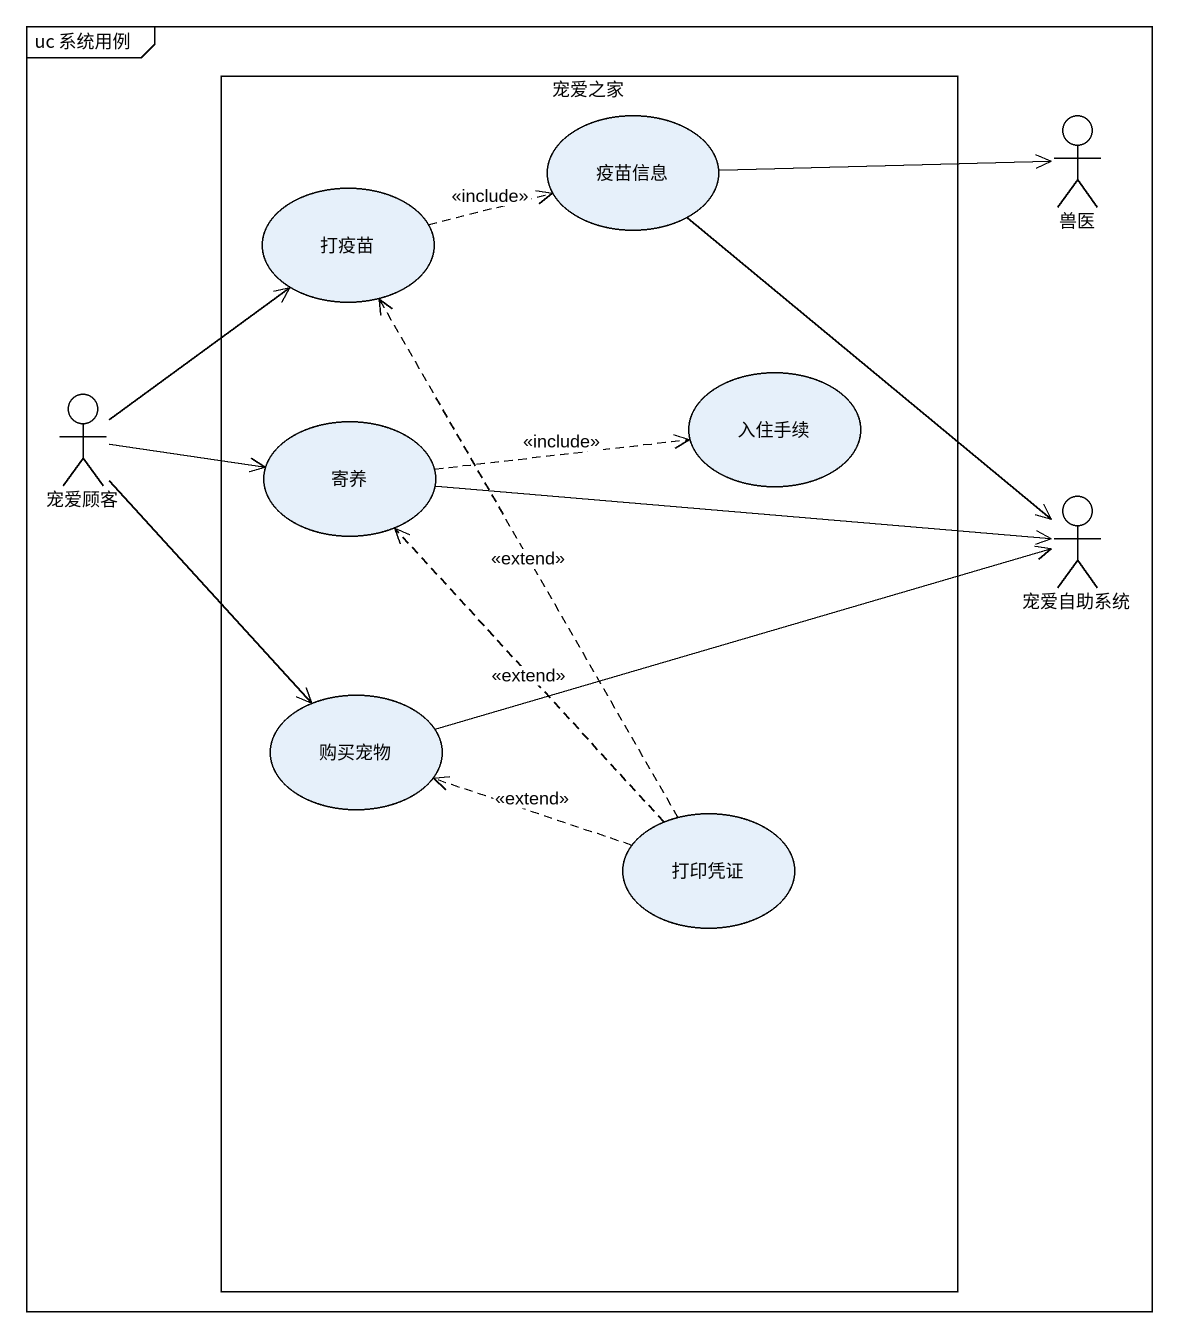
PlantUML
@startuml
mainframe uc 系统用例
rectangle 宠爱之家 {
  usecase 疫苗信息
  usecase 打疫苗
  usecase 入住手续
  usecase 寄养
  usecase 购买宠物
  usecase 打印凭证
}
actor 兽医
actor 宠爱顾客
actor 宠爱自助系统
疫苗信息 -right-> 兽医
疫苗信息 --> 宠爱自助系统
打疫苗 .right.> 疫苗信息 : <<include>>
宠爱顾客 -up-> 打疫苗
宠爱顾客 -right-> 寄养
宠爱顾客 --> 购买宠物
寄养 .right.> 入住手续 : <<include>>
寄养 -right-> 宠爱自助系统
宠爱自助系统 <-left- 购买宠物
打印凭证 .up.> 打疫苗 : <<extend>>
打印凭证 .up.> 寄养 : <<extend>>
打印凭证 .left.> 购买宠物 : <<extend>>
@enduml
